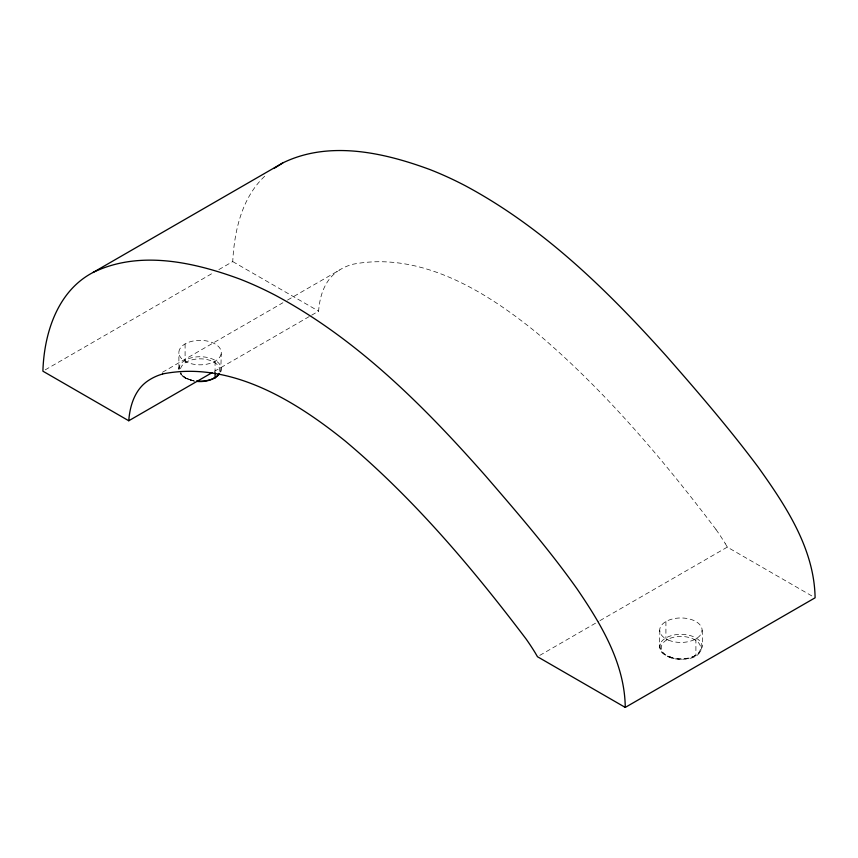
<?xml version="1.0" encoding="UTF-8"?>
<svg xmlns="http://www.w3.org/2000/svg" width="858" height="858" viewBox="0 0 858 858"><rect width="100%" height="100%" fill="white"/><g stroke="black" fill="none" stroke-linecap="round" stroke-linejoin="round"><path stroke-width="0.64" stroke-dasharray="4.29 3.22" d="M702.112 630.201C702.67 641.773 704.59 656.531 688.856 658.526C679.375 660.317 668.157 659.384 661.421 651.694C658.022 645.077 660.435 637.312 659.705 630.201M311.669 315.165L318.618 311.154C319.68 296.224 324.667 280.116 337.644 271.31M218.854 269.605L232.743 261.583C234.341 230.298 242.085 196.321 266.409 174.657M178.979 369.423L179.365 366.366M220.796 371.568L221.278 352.595A21.203 12.237 0 0 0 189.479 341.988A21.203 12.237 0 0 0 189.479 363.191A21.203 12.237 0 0 0 221.278 352.595M45.217 369.852L214.221 272.276M162.484 372.265L282.883 302.756M287.505 300.086L339.596 270.002M214.436 371.31L310.51 315.83M539.779 655.383L598.809 621.299M599.967 620.624L727.305 547.114L812.794 596.471M194.787 381.22L185.403 378.314L180.212 373.251M187.376 378.764L192.675 380.437L185.167 378.035L180.588 374.088L185.167 378.035M668.21 656.37L673.498 658.043L665.99 655.641L661.732 652.037M232.743 261.583L318.618 311.154M716.001 529.472C662.526 458.837 604.783 390.433 537.011 333.033C486.261 291.688 420.763 250.89 352.424 264.339A149.002 86.025 60 0 0 337.602 271.257M725.149 543.425L725.782 544.465A76.823 44.359 60 0 1 727.305 547.114M178.925 368.543L178.872 352.595M695.902 638.856L695.902 655.233A1.512 0.879 60 0 1 694.83 655.844M665.915 621.546L665.915 637.923A1.512 0.879 60 0 0 666.988 639.778M215.068 361.25L215.068 371.482M185.092 343.94L185.092 360.317A1.512 0.879 60 0 0 186.154 362.173M178.882 369.197A21.203 12.237 0 0 1 202.778 356.831A21.203 12.237 0 0 1 220.495 372.286M193.597 380.63A21.203 12.237 0 0 1 180.416 373.552M180.555 368.758A19.691 11.368 0 0 1 203.303 358.987A19.691 11.368 0 0 1 219.369 372.479M194.069 381.027A19.691 11.368 0 0 1 180.652 372.061M715.98 529.493A147.608 85.221 60 0 1 725.171 543.404M660.188 643.972L659.759 647.447L660.188 643.972M669.315 656.82A21.203 12.237 0 0 0 702.08 647.243A21.203 12.237 0 0 0 671.331 635.649A21.203 12.237 0 0 0 669.315 656.82M670.152 657.325A19.691 11.368 0 0 0 700.568 648.433A19.691 11.368 0 0 0 672.018 637.676A19.691 11.368 0 0 0 670.152 657.325M668.468 640.111A21.203 12.237 0 0 0 702.005 631.467A21.203 12.237 0 0 0 672.264 619.026A21.203 12.237 0 0 0 668.468 640.111"/><path stroke-width="1.29" d="M162.58 373.949C230.126 360.585 295.077 400.514 345.463 441.237C414.017 498.852 472.232 567.867 526.158 639.081A147.608 85.221 60 0 1 535.328 653.013L535.928 654.075A76.823 44.359 60 0 1 537.462 656.713L625.257 707.41L815.1 597.801C814.306 548.788 785.896 505.973 758.418 467.449C729.514 428.743 697.983 392.085 666.151 355.802C607.485 290.401 543.296 227.499 465.218 185.693A442.406 255.427 60 0 0 429.837 169.53C383.676 152.488 329.29 140.262 282.883 162.87L93.029 272.479C57.389 291.087 44.048 333.43 42.9 371.182L128.764 420.763C129.837 405.834 134.824 389.725 147.791 380.92A149.002 86.025 60 0 1 162.612 374.013M273.949 168.479L282.883 162.87M128.764 420.763L212.119 372.64M93.029 272.479C139.446 249.871 193.822 262.098 239.983 279.129A442.406 255.427 60 0 1 275.375 295.291C357.529 339.371 424.313 406.488 485.456 475.772C517.149 512.548 549.013 549.324 577.112 588.974C601.136 624.195 624.785 663.459 625.257 707.41M215.068 372.511L215.068 377.627A1.512 0.879 60 0 1 213.996 378.239M219.434 373.959A21.203 12.237 0 0 1 196.611 381.049M219.037 373.284A19.691 11.368 0 0 1 196.857 381.424"/></g></svg>
